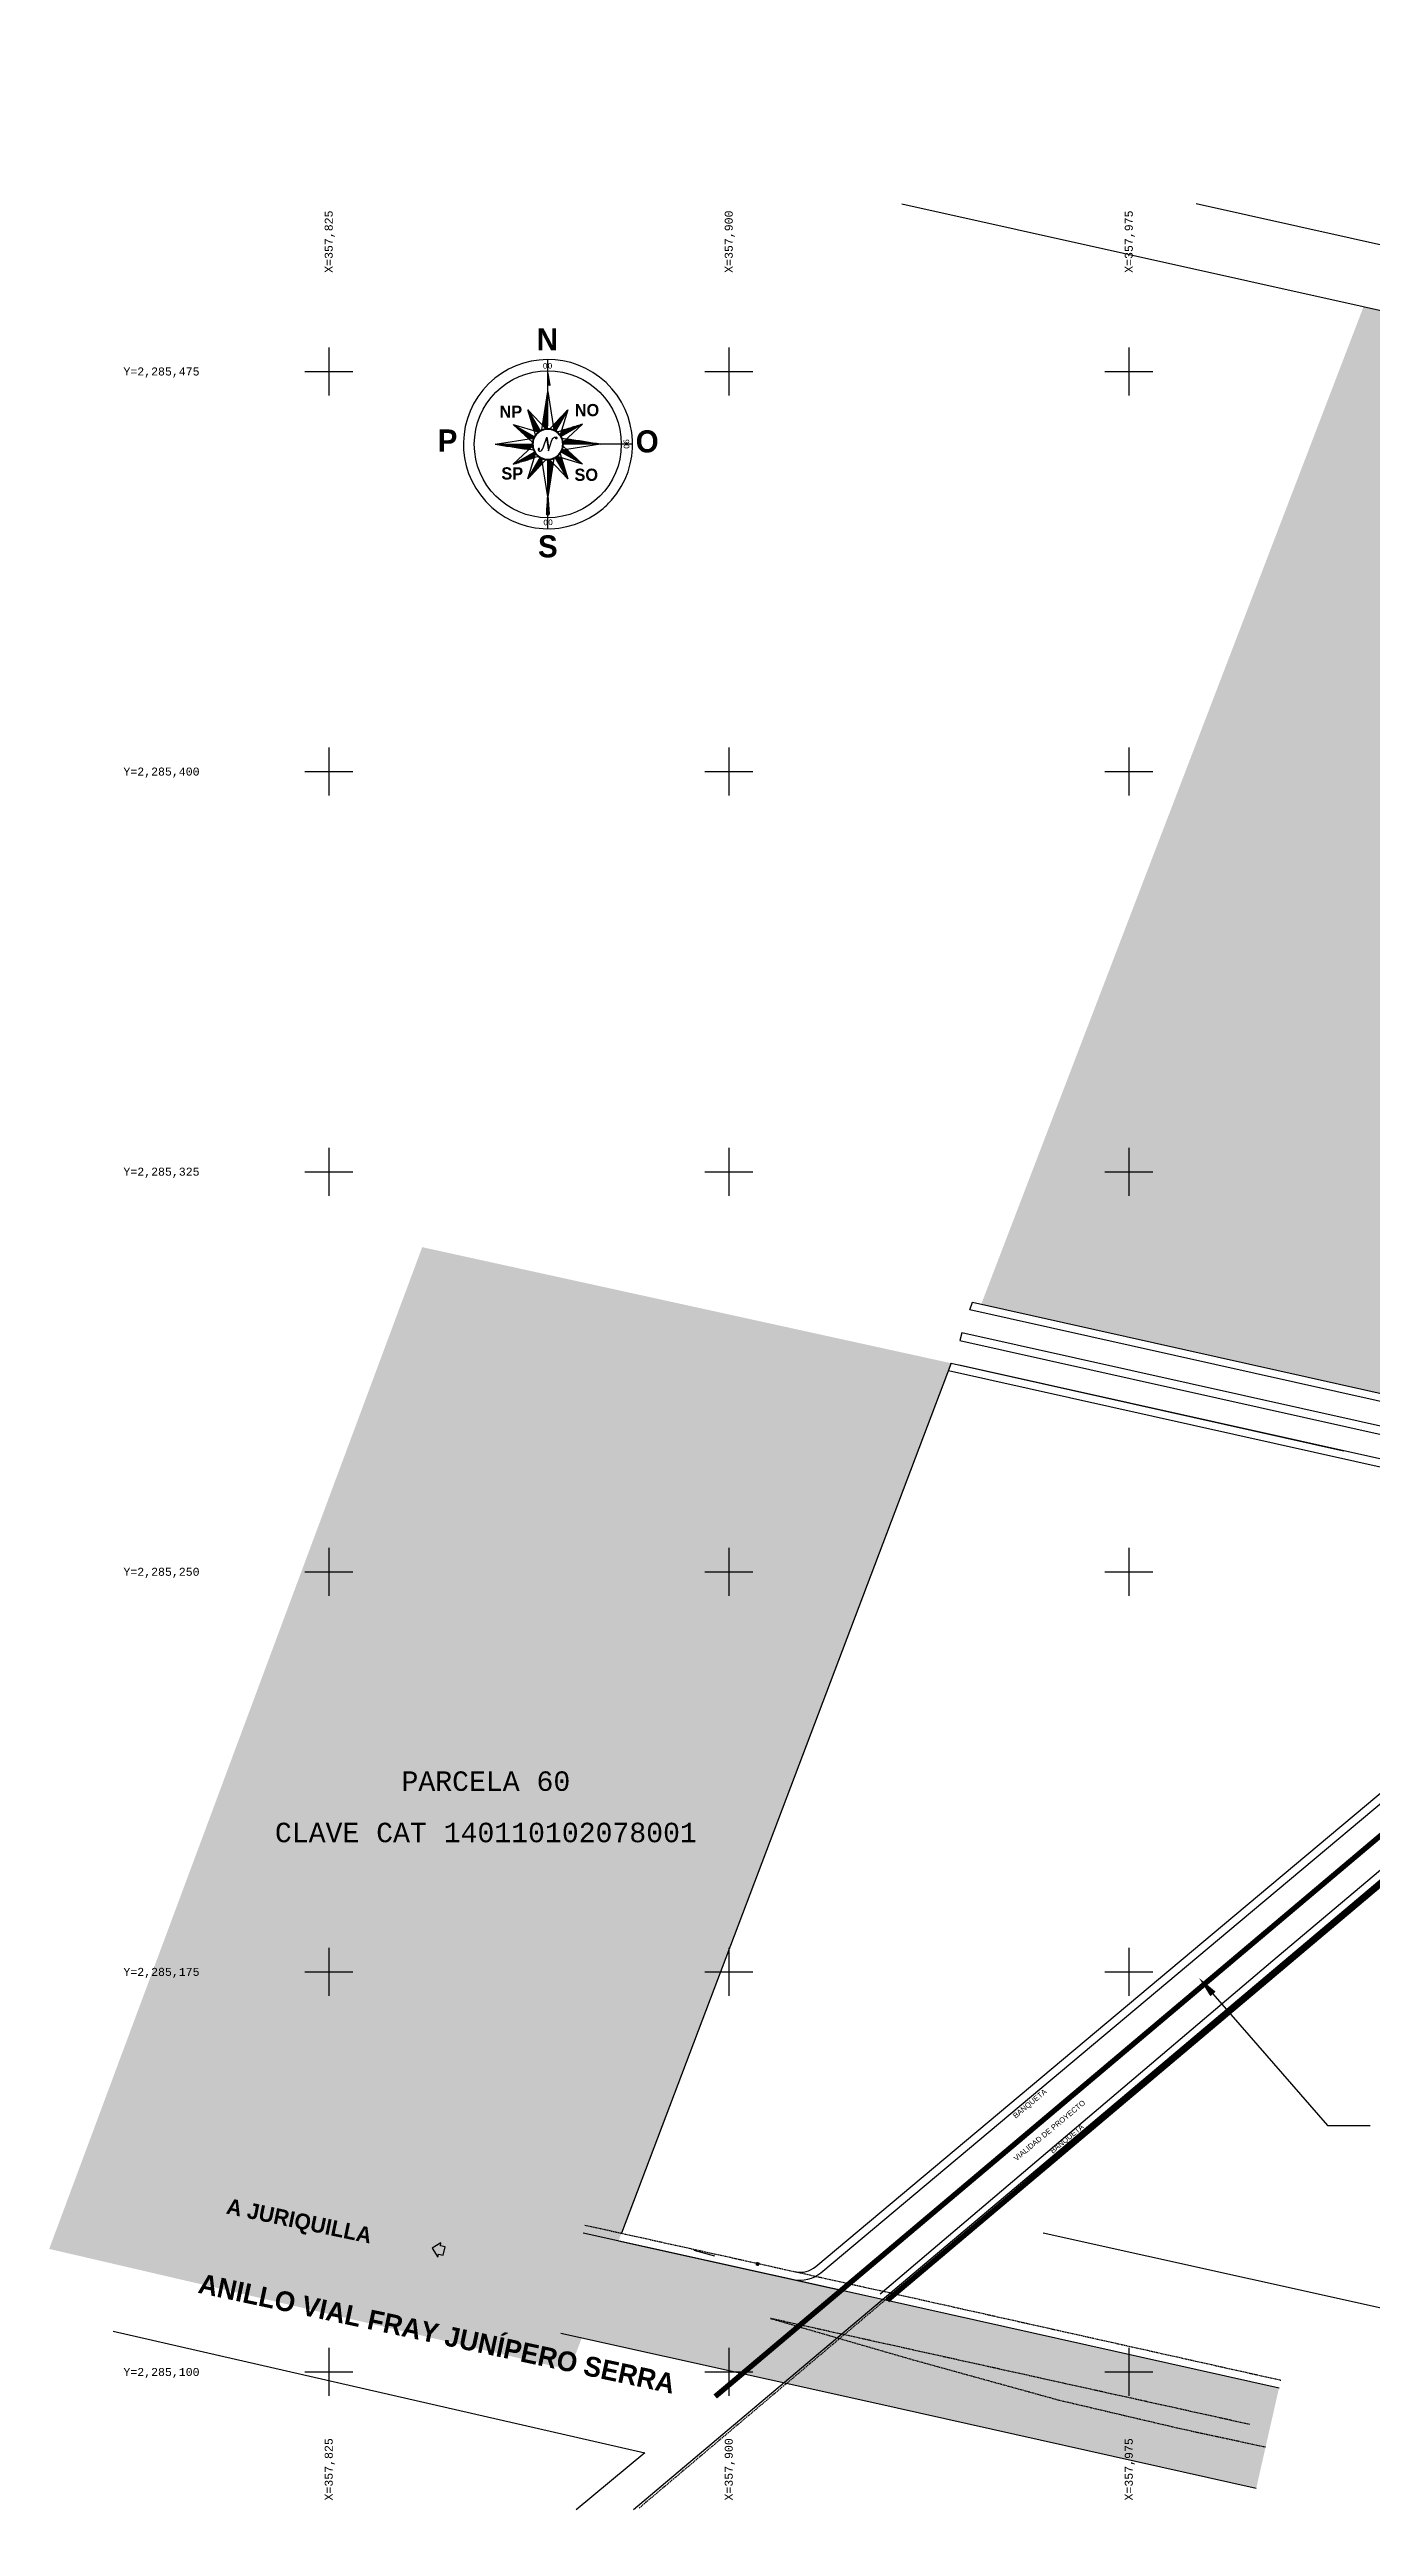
# Model space of a CAD drawing. Header units: millimetres. Extents: x 357773 to 358350, y 2285074 to 2285535.
# Drawn here: x 357772.6 to 358020.6, y 2285074.2 to 2285535.4 of the extents above; entities that cross this region are included whole.
import ezdxf
from ezdxf import colors
from ezdxf.entities.mleader import LeaderData, LeaderLine
from ezdxf.enums import TextEntityAlignment as Align
from ezdxf.math import Vec2, Vec3

# ---------------------------------------------------------------- set-up
doc = ezdxf.new("R2010")
doc.units = ezdxf.units.MM
for name, pattern in [('CENTRO1', [0.44, 0.2, -0.08, 0.08, -0.08]), ('DASHED2', [0.375, 0.25, -0.125]), ('OCULTA2', [0.3, 0.2, -0.1])]:
    doc.linetypes.add(name, pattern=pattern)
doc.layers.add('001 PROY ACCESO', color=7, linetype='Continuous', lineweight=0)
doc.layers.add('Proy_Guarnición', color=10, linetype='Continuous', lineweight=20)
for name, color, linetype in [('_C Textos', 7, 'Continuous'), ('_Ejido Menchaca', 4, 'Continuous'), ('_Traza', 7, 'Continuous'), ('_Traza Urbana', 5, 'Continuous'), ('ASFALTO', 8, 'Continuous'), ('CUNETA', 244, 'OCULTA2'), ('CVL_RAS_LIN', 8, 'Continuous'), ('CVL_RET_TX', 2, 'Continuous'), ('CVL_RETUTM', 8, 'Continuous'), ('Lev_REGISTRO COMUN', 34, 'Continuous'), ('NORTE', 253, 'Continuous'), ('SEÑALAMIENTO EN PLANO', 8, 'Continuous'), ('Texto Catastro', 7, 'Continuous'), ('ZONA PARCELADA', 7, 'Continuous')]:
    doc.layers.add(name, color=color, linetype=linetype)
doc.layers.add('Distancias', color=7, linetype='Continuous', plot=False)
doc.styles.add('MONOTXT4', font='monotxt4.shx')
doc.styles.add('ROMANC', font='verdana.ttf', dxfattribs={"height": 3})
doc.styles.add('ROMANTICBOLD', font='romb____.pfb', dxfattribs={"height": 10})
doc.styles.get("Standard").update_dxf_attribs({"font": 'arial.ttf'})
doc.styles.add('TXT50', font='arial.ttf', dxfattribs={"width": 0.8, "height": 0.125})

msp = doc.modelspace()

# ---------------------------------------------------------------- hatches: boundary and pattern name
h = msp.add_hatch(color=61)
h.dxf.hatch_style = 1
h.paths.add_polyline_path([(358019.02, 2285487.14), (357947.33, 2285300.14), (358047.08, 2285277.9), (358117.6, 2285465.16)])
h.paths.add_polyline_path([(357842.53, 2285310.85), (357772.6, 2285123.07), (357870.17, 2285100.39), (357941.73, 2285289.09)])
at = {"layer": '001 PROY ACCESO'}
h = msp.add_hatch(color=250, dxfattribs=at)
h.dxf.hatch_style = 1
h.paths.add_polyline_path([(358003.17, 2285097.02), (357931.06, 2285113.15), (357872.73, 2285126.07), (357868.51, 2285107.28), (357926.83, 2285094.36), (357998.91, 2285078.24)])
at = {"layer": 'Lev_REGISTRO COMUN'}
h = msp.add_hatch(dxfattribs=at)
h.set_pattern_fill('ANGLE', color=256, scale=0.01, angle=140.1993, style=0)
h.set_pattern_definition([(140.1992689, (380277.39605, 2293806.685445), (-0.04471234726, -0.0536640336), [0.0508, -0.01905]), (230.1992689, (380277.39605, 2293806.685445), (0.0536640336, -0.04471234726), [0.0508, -0.01905])])
h.paths.add_polyline_path([(357905.18, 2285120.02), (357905.29, 2285120.51), (357905.62, 2285120.43), (357905.5, 2285119.94)])
h.paths.add_polyline_path([(357905.49, 2285120.35), (357905.43, 2285120.1), (357905.3, 2285120.13), (357905.36, 2285120.38)], flags=24)

# ---------------------------------------------------------------- linework, layer by layer
for p, q in [((357872.73, 2285126.07), (357911, 2285117.59)), ((357879.35, 2285124.6), (357920.76, 2285115.43))]:
    msp.add_line(p, q)
at = {"layer": '_Ejido Menchaca', "linetype": 'DASHED2'}
msp.add_lwpolyline([(358284.35, 2285502.09), (358222.35, 2285371.67), (358150.06, 2285300.02), (357883.2, 2285074.49)], dxfattribs=at)
at = {"layer": '_Traza'}
msp.add_line((357941.73, 2285289.09), (357879.89, 2285126.01), dxfattribs=at)
at = {"layer": '_Traza Urbana', "const_width": 1}
msp.add_lwpolyline([(358349.54, 2285534.91), (358298.19, 2285531.2), (358223.5, 2285371.8), (358151.24, 2285300.18), (357929.73, 2285113.44)], dxfattribs=at)
at = {"layer": '_Traza Urbana', "color": 3, "linetype": 'CENTRO1', "const_width": 1}
msp.add_lwpolyline([(358251.31, 2285447.65), (358217.69, 2285375.89), (358146.51, 2285305.35), (357897.47, 2285095.4)], dxfattribs=at)
at = {"layer": 'ASFALTO'}
for points in [[(358235.61, 2285438.86), (358212.51, 2285389.56, -0.088138), (358202.13, 2285374.83), (358138.89, 2285312.15), (358088.91, 2285270.06, -0.233959), (358082.45, 2285268.48), (357945.2, 2285299.08), (357945.69, 2285300.51)], [(357945.69, 2285300.51), (358082.78, 2285269.94, 0.233959), (358087.95, 2285271.21), (358137.87, 2285313.26), (358201.07, 2285375.9, 0.088138), (358211.15, 2285390.19), (358234.11, 2285439.19)], [(357928.41, 2285114.66), (358002, 2285177.16), (358075.27, 2285238.78, 0.054183), (358083.15, 2285246.99), (358091.82, 2285258.68, -0.037379), (358099.41, 2285267.13), (358144.12, 2285304.83, 0.040888), (358146.92, 2285307.47), (358210.4, 2285370.39, 0.091137), (358219.96, 2285384.24), (358244.61, 2285436.85)], [(357929.38, 2285113.52), (358002.97, 2285176.02), (358076.24, 2285237.63, 0.054242), (358084.35, 2285246.08), (358093.02, 2285257.78, -0.037172), (358100.41, 2285266.01), (358145.08, 2285303.67, 0.040257), (358148.01, 2285306.43), (358211.46, 2285369.33, 0.09109), (358221.32, 2285383.61), (358246.11, 2285436.51)], [(357912.12, 2285117.34, 0.233568), (357917.27, 2285118.6), (357995.87, 2285184.48), (358073.76, 2285249.77, 0.621613), (358071.21, 2285260.23), (357943.22, 2285288.76)], [(357912.45, 2285118.81, 0.233568), (357916.31, 2285119.75), (357994.91, 2285185.63), (358072.8, 2285250.92, 0.621613), (358070.89, 2285258.76), (357941.23, 2285287.67), (357941.73, 2285289.09), (358015.28, 2285272.7)]]:
    msp.add_lwpolyline(points, format="xyb", dxfattribs=at)
msp.add_lwpolyline([(358082.8, 2285261.63, 0.542913), (358081.92, 2285263.99), (357943.72, 2285294.8), (357943.33, 2285293.35), (358072.19, 2285264.62, -0.162748), (358077.9, 2285261.18, 0.48224), (358082.59, 2285261.34)], format="xyb", close=True, dxfattribs=at)
for points in [[(357872.73, 2285126.07), (357931.06, 2285113.15), (358003.17, 2285097.02)], [(357958.95, 2285126.07), (358017.29, 2285113.15), (358089.39, 2285097.02)], [(357868.51, 2285107.28), (357926.83, 2285094.36), (357998.91, 2285078.24)]]:
    msp.add_lwpolyline(points, dxfattribs=at)
at = {"layer": 'ASFALTO', "color": 40, "linetype": 'OCULTA2'}
msp.add_lwpolyline([(357997.69, 2285090.16), (357962.98, 2285097.84), (357907.81, 2285110.04), (357934.54, 2285102.29), (357961.9, 2285094.74), (357984.73, 2285089.38), (358000.61, 2285085.96)], dxfattribs=at)
at = {"layer": 'CUNETA'}
msp.add_lwpolyline([(357873.05, 2285127.53), (357931.39, 2285114.6), (358003.49, 2285098.48)], dxfattribs=at)
at = {"layer": 'CVL_RAS_LIN', "color": 8, "linetype": 'Continuous'}
msp.add_line((357897.38, 2285121.73, 2000), (357893.51, 2285122.75, 2000), dxfattribs=at)
at = {"layer": 'CVL_RETUTM', "color": 8, "linetype": 'Continuous'}
for p, q in [((357825, 2285479.5), (357825, 2285470.5)), ((357900, 2285479.5), (357900, 2285470.5)), ((357975, 2285479.5), (357975, 2285470.5)), ((357820.5, 2285475), (357829.5, 2285475)), ((357895.5, 2285475), (357904.5, 2285475)), ((357970.5, 2285475), (357979.5, 2285475)), ((357825, 2285404.5), (357825, 2285395.5)), ((357900, 2285404.5), (357900, 2285395.5)), ((357975, 2285404.5), (357975, 2285395.5)), ((357820.5, 2285400), (357829.5, 2285400)), ((357895.5, 2285400), (357904.5, 2285400)), ((357970.5, 2285400), (357979.5, 2285400)), ((357825, 2285329.5), (357825, 2285320.5)), ((357900, 2285329.5), (357900, 2285320.5)), ((357975, 2285329.5), (357975, 2285320.5)), ((357820.5, 2285325), (357829.5, 2285325)), ((357895.5, 2285325), (357904.5, 2285325)), ((357970.5, 2285325), (357979.5, 2285325)), ((357825, 2285254.5), (357825, 2285245.5)), ((357900, 2285254.5), (357900, 2285245.5)), ((357975, 2285254.5), (357975, 2285245.5)), ((357820.5, 2285250), (357829.5, 2285250)), ((357895.5, 2285250), (357904.5, 2285250)), ((357970.5, 2285250), (357979.5, 2285250)), ((357825, 2285179.5), (357825, 2285170.5)), ((357900, 2285179.5), (357900, 2285170.5)), ((357975, 2285179.5), (357975, 2285170.5)), ((357820.5, 2285175), (357829.5, 2285175)), ((357895.5, 2285175), (357904.5, 2285175)), ((357970.5, 2285175), (357979.5, 2285175)), ((357825, 2285104.5), (357825, 2285095.5)), ((357900, 2285104.5), (357900, 2285095.5)), ((357975, 2285104.5), (357975, 2285095.5)), ((357820.5, 2285100), (357829.5, 2285100)), ((357895.5, 2285100), (357904.5, 2285100)), ((357970.5, 2285100), (357979.5, 2285100))]:
    msp.add_line(p, q, dxfattribs=at)
at = {"layer": 'Lev_REGISTRO COMUN', "elevation": 3105.73}
msp.add_lwpolyline([(357905.5, 2285119.94), (357905.18, 2285120.02), (357905.29, 2285120.51), (357905.62, 2285120.43)], close=True, dxfattribs=at)
at = {"layer": 'NORTE', "color": 0, "linetype": 'Continuous'}
for p, q in [((357866.08, 2285464.83), (357866.08, 2285477.23)), ((357864.96, 2285464.05), (357866.08, 2285471.22)), ((357866.03, 2285464.28), (357866.03, 2285470.87)), ((357866.08, 2285471.22), (357866.07, 2285474.93)), ((357866.08, 2285474.69), (357866.44, 2285472.4)), ((357866.09, 2285472.35), (357866.08, 2285474.69)), ((357866.08, 2285471.22), (357867.19, 2285464.06)), ((357866.11, 2285472.43), (357866.11, 2285474.52)), ((357866.14, 2285472.46), (357866.13, 2285474.35)), ((357866.17, 2285472.48), (357866.16, 2285474.17)), ((357866.19, 2285472.49), (357866.19, 2285474)), ((357866.22, 2285472.5), (357866.21, 2285473.83)), ((357866.24, 2285472.51), (357866.24, 2285473.66)), ((357866.27, 2285472.51), (357866.27, 2285473.49)), ((357866.3, 2285472.51), (357866.29, 2285473.32)), ((357866.32, 2285472.5), (357866.32, 2285473.15)), ((357866.35, 2285472.49), (357866.35, 2285472.98)), ((357866.37, 2285472.48), (357866.37, 2285472.81)), ((357866.4, 2285472.45), (357866.4, 2285472.64)), ((357866.43, 2285472.42), (357866.43, 2285472.47)), ((357862.33, 2285467.83), (357864.62, 2285463.88)), ((357862.33, 2285467.83), (357865.69, 2285464.25)), ((357863.76, 2285463.13), (357862.33, 2285467.83)), ((357862.4, 2285467.59), (357864.57, 2285463.85)), ((357862.47, 2285467.36), (357864.52, 2285463.83)), ((357862.54, 2285467.13), (357864.47, 2285463.8)), ((357862.61, 2285466.89), (357864.42, 2285463.77)), ((357862.68, 2285466.66), (357864.37, 2285463.74)), ((357862.75, 2285466.42), (357864.33, 2285463.71)), ((357865.3, 2285464.67), (357865.3, 2285466.23)), ((357865.36, 2285464.61), (357865.36, 2285466.59)), ((357865.41, 2285464.55), (357865.41, 2285466.94)), ((357865.47, 2285464.49), (357865.47, 2285467.3)), ((357865.52, 2285464.43), (357865.52, 2285467.66)), ((357865.58, 2285464.37), (357865.58, 2285468.01)), ((357865.64, 2285464.31), (357865.64, 2285468.37)), ((357865.69, 2285464.28), (357865.69, 2285468.73)), ((357865.75, 2285464.28), (357865.75, 2285469.08)), ((357865.8, 2285464.28), (357865.8, 2285469.44)), ((357865.86, 2285464.28), (357865.86, 2285469.8)), ((357865.91, 2285464.28), (357865.91, 2285470.15)), ((357865.97, 2285464.28), (357865.97, 2285470.51)), ((357866.46, 2285464.25), (357869.82, 2285467.84)), ((357868.32, 2285466.23), (357867.16, 2285464.24)), ((357868.48, 2285466.41), (357867.18, 2285464.15)), ((357868.65, 2285466.59), (357867.2, 2285464.08)), ((357868.82, 2285466.77), (357867.25, 2285464.05)), ((357868.99, 2285466.94), (357867.3, 2285464.02)), ((357869.15, 2285467.12), (357867.35, 2285464)), ((357869.32, 2285467.3), (357867.4, 2285463.97)), ((357869.49, 2285467.48), (357867.44, 2285463.94)), ((357869.65, 2285467.66), (357867.49, 2285463.91)), ((357869.82, 2285467.84), (357867.54, 2285463.89)), ((357869.82, 2285467.84), (357868.4, 2285463.13)), ((357856.21, 2285461.36), (357863.38, 2285462.47)), ((357859.59, 2285465.08), (357863.55, 2285462.81)), ((357859.59, 2285465.08), (357864.3, 2285463.67)), ((357863.19, 2285461.73), (357859.59, 2285465.08)), ((357859.77, 2285464.92), (357863.52, 2285462.76)), ((357859.95, 2285464.75), (357863.49, 2285462.71)), ((357860.13, 2285464.58), (357863.47, 2285462.67)), ((357860.31, 2285464.42), (357863.44, 2285462.62)), ((357860.49, 2285464.25), (357863.41, 2285462.57)), ((357860.67, 2285464.08), (357863.38, 2285462.52)), ((357860.84, 2285463.92), (357863.36, 2285462.47)), ((357861.02, 2285463.75), (357863.28, 2285462.45)), ((357861.2, 2285463.58), (357863.19, 2285462.44)), ((357861.38, 2285463.42), (357863.11, 2285462.42)), ((357861.56, 2285463.25), (357863.02, 2285462.41)), ((357861.74, 2285463.08), (357862.93, 2285462.4)), ((357861.92, 2285462.92), (357862.84, 2285462.38)), ((357862.1, 2285462.75), (357862.75, 2285462.37)), ((357862.27, 2285462.58), (357862.67, 2285462.36)), ((357862.45, 2285462.42), (357862.58, 2285462.34)), ((357862.83, 2285466.19), (357864.28, 2285463.69)), ((357862.9, 2285465.96), (357864.21, 2285463.7)), ((357862.97, 2285465.72), (357864.13, 2285463.72)), ((357863.04, 2285465.49), (357864.05, 2285463.74)), ((357863.11, 2285465.26), (357863.98, 2285463.77)), ((357863.18, 2285465.02), (357863.9, 2285463.79)), ((357863.25, 2285464.79), (357863.82, 2285463.81)), ((357863.33, 2285464.55), (357863.74, 2285463.84)), ((357863.4, 2285464.32), (357863.66, 2285463.86)), ((357863.47, 2285464.09), (357863.59, 2285463.88)), ((357865.14, 2285464.84), (357865.14, 2285465.16)), ((357865.19, 2285464.78), (357865.19, 2285465.52)), ((357865.25, 2285464.72), (357865.25, 2285465.87)), ((357865.29, 2285460.87), (357865.9, 2285462.69)), ((357865.9, 2285462.69), (357865.88, 2285462.37)), ((357865.88, 2285462.37), (357865.9, 2285462.07)), ((357865.89, 2285462.5), (357865.94, 2285462.54)), ((357865.89, 2285462.31), (357865.97, 2285462.4)), ((357865.9, 2285462.69), (357866.05, 2285462.09)), ((357865.9, 2285462.69), (357865.9, 2285462.69)), ((357865.9, 2285462.14), (357866.01, 2285462.25)), ((357865.9, 2285462.07), (357866.19, 2285460.16)), ((357865.92, 2285461.97), (357866.05, 2285462.1)), ((357865.94, 2285461.81), (357866.07, 2285461.94)), ((357865.97, 2285461.65), (357866.09, 2285461.78)), ((357865.99, 2285461.49), (357866.11, 2285461.62)), ((357866.05, 2285462.09), (357866.23, 2285460.79)), ((357866.08, 2285464.28), (357866.08, 2285464.28)), ((357866.08, 2285464.28), (357866.08, 2285464.28)), ((357866.08, 2285464.15), (357866.08, 2285464.15)), ((357866.08, 2285464.15), (357866.08, 2285464.15)), ((357866.08, 2285464.15), (357866.08, 2285464.15)), ((357866.56, 2285461.3), (357866.78, 2285461.96)), ((357866.78, 2285461.96), (357866.91, 2285462.22)), ((357866.91, 2285462.22), (357867.04, 2285462.42)), ((357867.04, 2285462.42), (357867.17, 2285462.57)), ((357867.15, 2285464.98), (357867.07, 2285464.85)), ((357867.31, 2285465.16), (357867.08, 2285464.76)), ((357867.48, 2285465.34), (357867.1, 2285464.67)), ((357867.65, 2285465.52), (357867.11, 2285464.59)), ((357867.82, 2285465.7), (357867.12, 2285464.5)), ((357867.98, 2285465.87), (357867.14, 2285464.41)), ((357868.15, 2285466.05), (357867.15, 2285464.32)), ((357867.17, 2285462.57), (357867.32, 2285462.67)), ((357867.32, 2285462.67), (357867.43, 2285462.71)), ((357867.43, 2285462.71), (357867.58, 2285462.72)), ((357867.56, 2285462.44), (357867.57, 2285462.51)), ((357867.6, 2285462.38), (357867.56, 2285462.44)), ((357867.57, 2285462.51), (357867.61, 2285462.56)), ((357867.58, 2285462.72), (357867.68, 2285462.7)), ((357867.68, 2285462.38), (357867.6, 2285462.38)), ((357867.61, 2285462.56), (357867.69, 2285462.56)), ((357867.68, 2285462.7), (357867.74, 2285462.64)), ((357867.75, 2285462.42), (357867.68, 2285462.38)), ((357867.74, 2285462.64), (357867.77, 2285462.57)), ((357867.78, 2285462.49), (357867.75, 2285462.42)), ((357867.77, 2285462.57), (357867.78, 2285462.49)), ((357867.86, 2285463.67), (357872.56, 2285465.1)), ((357868.42, 2285463.2), (357868.4, 2285463.13)), ((357870.92, 2285464.6), (357868.41, 2285463.15)), ((357870.69, 2285464.53), (357868.42, 2285463.22)), ((357871.16, 2285464.67), (357868.44, 2285463.11)), ((357870.45, 2285464.46), (357868.45, 2285463.3)), ((357871.39, 2285464.74), (357868.47, 2285463.06)), ((357870.22, 2285464.39), (357868.47, 2285463.38)), ((357869.99, 2285464.32), (357868.49, 2285463.46)), ((357871.62, 2285464.81), (357868.5, 2285463.01)), ((357869.75, 2285464.25), (357868.52, 2285463.53)), ((357871.86, 2285464.89), (357868.53, 2285462.96)), ((357869.52, 2285464.18), (357868.54, 2285463.61)), ((357872.09, 2285464.96), (357868.55, 2285462.91)), ((357869.28, 2285464.11), (357868.57, 2285463.69)), ((357872.33, 2285465.03), (357868.58, 2285462.87)), ((357869.05, 2285464.03), (357868.59, 2285463.77)), ((357872.56, 2285465.1), (357868.61, 2285462.82)), ((357868.82, 2285463.96), (357868.61, 2285463.85)), ((357868.78, 2285462.47), (357875.95, 2285461.36)), ((357872.56, 2285465.1), (357868.98, 2285461.74)), ((357873.45, 2285461.75), (357869, 2285461.75)), ((357873.81, 2285461.69), (357869, 2285461.69)), ((357874.16, 2285461.64), (357869, 2285461.64)), ((357873.09, 2285461.8), (357869.04, 2285461.8)), ((357872.74, 2285461.86), (357869.1, 2285461.86)), ((357872.38, 2285461.91), (357869.16, 2285461.91)), ((357872.02, 2285461.97), (357869.22, 2285461.97)), ((357871.67, 2285462.02), (357869.28, 2285462.02)), ((357871.31, 2285462.08), (357869.34, 2285462.08)), ((357870.95, 2285462.14), (357869.4, 2285462.14)), ((357870.6, 2285462.19), (357869.46, 2285462.19)), ((357870.24, 2285462.25), (357869.52, 2285462.25)), ((357869.88, 2285462.3), (357869.58, 2285462.3)), ((357863.38, 2285460.24), (357856.21, 2285461.36)), ((357856.21, 2285461.36), (357863.16, 2285461.36)), ((357856.57, 2285461.3), (357863.16, 2285461.3)), ((357856.93, 2285461.25), (357863.16, 2285461.25)), ((357857.28, 2285461.19), (357863.16, 2285461.19)), ((357857.64, 2285461.13), (357863.16, 2285461.13)), ((357858, 2285461.08), (357863.16, 2285461.08)), ((357858.35, 2285461.02), (357863.16, 2285461.02)), ((357858.71, 2285460.97), (357863.16, 2285460.97)), ((357859.07, 2285460.91), (357863.12, 2285460.91)), ((357859.42, 2285460.86), (357863.06, 2285460.86)), ((357859.6, 2285457.62), (357863.19, 2285460.98)), ((357859.6, 2285457.62), (357863.55, 2285459.9)), ((357864.3, 2285459.04), (357859.6, 2285457.62)), ((357859.78, 2285460.8), (357863, 2285460.8)), ((357859.84, 2285457.69), (357863.58, 2285459.85)), ((357860.07, 2285457.76), (357863.61, 2285459.8)), ((357860.14, 2285460.75), (357862.94, 2285460.75)), ((357860.3, 2285457.83), (357863.64, 2285459.75)), ((357860.49, 2285460.69), (357862.88, 2285460.69)), ((357860.54, 2285457.9), (357863.66, 2285459.71)), ((357860.77, 2285457.97), (357863.69, 2285459.66)), ((357860.85, 2285460.63), (357862.82, 2285460.63)), ((357861.01, 2285458.04), (357863.72, 2285459.61)), ((357861.21, 2285460.58), (357862.76, 2285460.58)), ((357861.24, 2285458.11), (357863.75, 2285459.56)), ((357861.47, 2285458.18), (357863.74, 2285459.49)), ((357861.56, 2285460.52), (357862.7, 2285460.52)), ((357861.71, 2285458.25), (357863.71, 2285459.41)), ((357861.92, 2285460.47), (357862.64, 2285460.47)), ((357861.94, 2285458.33), (357863.69, 2285459.34)), ((357862.18, 2285458.4), (357863.67, 2285459.26)), ((357862.28, 2285460.41), (357862.58, 2285460.41)), ((357862.34, 2285454.88), (357863.76, 2285459.58)), ((357862.34, 2285454.88), (357864.62, 2285458.83)), ((357865.7, 2285458.46), (357862.34, 2285454.88)), ((357862.41, 2285458.47), (357863.64, 2285459.18)), ((357862.51, 2285455.06), (357864.67, 2285458.8)), ((357862.64, 2285458.54), (357863.62, 2285459.1)), ((357862.67, 2285455.24), (357864.72, 2285458.77)), ((357862.84, 2285455.41), (357864.77, 2285458.75)), ((357862.88, 2285458.61), (357863.6, 2285459.02)), ((357863.01, 2285455.59), (357864.81, 2285458.72)), ((357863.11, 2285458.68), (357863.57, 2285458.95)), ((357863.16, 2285461.36), (357863.16, 2285461.36)), ((357863.16, 2285461.36), (357863.16, 2285461.36)), ((357863.16, 2285461.36), (357863.16, 2285461.36)), ((357863.18, 2285455.77), (357864.86, 2285458.69)), ((357863.29, 2285461.36), (357863.29, 2285461.36)), ((357863.29, 2285461.36), (357863.29, 2285461.36)), ((357863.34, 2285458.75), (357863.55, 2285458.87)), ((357863.34, 2285455.95), (357864.91, 2285458.66)), ((357863.51, 2285456.13), (357864.96, 2285458.63)), ((357863.68, 2285456.31), (357864.98, 2285458.57)), ((357863.84, 2285456.48), (357865, 2285458.48)), ((357864.01, 2285456.66), (357865.01, 2285458.39)), ((357864.18, 2285456.84), (357865.03, 2285458.31)), ((357864.33, 2285460.54), (357864.27, 2285460.44)), ((357864.27, 2285460.44), (357864.27, 2285460.3)), ((357864.27, 2285460.3), (357864.33, 2285460.18)), ((357864.42, 2285460.59), (357864.33, 2285460.54)), ((357864.33, 2285460.18), (357864.42, 2285460.1)), ((357864.35, 2285457.02), (357865.04, 2285458.22)), ((357864.52, 2285460.57), (357864.42, 2285460.59)), ((357864.42, 2285460.1), (357864.55, 2285460.07)), ((357864.44, 2285460.36), (357864.52, 2285460.39)), ((357864.51, 2285457.2), (357865.05, 2285458.13)), ((357864.55, 2285460.48), (357864.52, 2285460.57)), ((357864.52, 2285460.39), (357864.55, 2285460.48)), ((357864.55, 2285460.07), (357864.69, 2285460.08)), ((357864.68, 2285457.38), (357865.07, 2285458.04)), ((357864.69, 2285460.08), (357864.81, 2285460.13)), ((357864.81, 2285460.13), (357864.95, 2285460.23)), ((357864.85, 2285457.55), (357865.08, 2285457.96)), ((357864.95, 2285460.23), (357865.09, 2285460.43)), ((357864.98, 2285458.58), (357864.96, 2285458.66)), ((357866.08, 2285451.49), (357864.98, 2285458.58)), ((357865.01, 2285457.73), (357865.09, 2285457.87)), ((357865.09, 2285460.43), (357865.16, 2285460.59)), ((357865.16, 2285460.59), (357865.29, 2285460.87)), ((357866.01, 2285461.33), (357866.14, 2285461.46)), ((357866.04, 2285461.17), (357866.16, 2285461.29)), ((357866.06, 2285461.01), (357866.18, 2285461.13)), ((357867.2, 2285458.66), (357866.08, 2285451.49)), ((357866.08, 2285458.57), (357866.08, 2285458.57)), ((357866.08, 2285458.57), (357866.08, 2285458.57)), ((357866.08, 2285458.44), (357866.08, 2285458.44)), ((357866.08, 2285458.44), (357866.08, 2285458.44)), ((357866.08, 2285453.88), (357866.08, 2285458.44)), ((357866.08, 2285445.49), (357866.08, 2285457.88)), ((357866.09, 2285460.85), (357866.2, 2285460.97)), ((357866.11, 2285460.69), (357866.23, 2285460.81)), ((357866.13, 2285460.53), (357866.22, 2285460.62)), ((357866.14, 2285451.85), (357866.14, 2285458.44)), ((357866.16, 2285460.37), (357866.21, 2285460.43)), ((357866.18, 2285460.21), (357866.2, 2285460.23)), ((357866.19, 2285460.16), (357866.2, 2285460.1)), ((357866.19, 2285452.2), (357866.19, 2285458.44)), ((357866.23, 2285460.79), (357866.2, 2285460.1)), ((357866.2, 2285460.1), (357866.34, 2285460.58)), ((357866.2, 2285460.1), (357866.2, 2285460.1)), ((357866.25, 2285452.56), (357866.25, 2285458.44)), ((357866.3, 2285452.92), (357866.3, 2285458.44)), ((357866.34, 2285460.58), (357866.56, 2285461.3)), ((357866.36, 2285453.27), (357866.36, 2285458.44)), ((357866.41, 2285453.63), (357866.41, 2285458.44)), ((357869.82, 2285454.88), (357866.46, 2285458.46)), ((357866.47, 2285453.99), (357866.47, 2285458.44)), ((357866.53, 2285454.34), (357866.53, 2285458.39)), ((357866.58, 2285454.7), (357866.58, 2285458.34)), ((357866.64, 2285455.06), (357866.64, 2285458.28)), ((357866.69, 2285455.41), (357866.69, 2285458.22)), ((357866.75, 2285455.77), (357866.75, 2285458.16)), ((357866.8, 2285456.13), (357866.8, 2285458.1)), ((357866.86, 2285456.48), (357866.86, 2285458.04)), ((357866.91, 2285456.84), (357866.91, 2285457.98)), ((357866.97, 2285457.2), (357866.97, 2285457.92)), ((357867.03, 2285457.55), (357867.03, 2285457.86)), ((357869.82, 2285454.88), (357867.54, 2285458.83)), ((357869.75, 2285455.11), (357867.59, 2285458.86)), ((357869.68, 2285455.35), (357867.64, 2285458.88)), ((357869.61, 2285455.58), (357867.68, 2285458.91)), ((357869.54, 2285455.81), (357867.73, 2285458.94)), ((357869.47, 2285456.05), (357867.78, 2285458.97)), ((357869.4, 2285456.28), (357867.83, 2285459)), ((357872.56, 2285457.62), (357867.86, 2285459.04)), ((357869.33, 2285456.52), (357867.88, 2285459.02)), ((357869.25, 2285456.75), (357867.95, 2285459.01)), ((357869.18, 2285456.98), (357868.02, 2285458.99)), ((357869.11, 2285457.22), (357868.1, 2285458.97)), ((357869.04, 2285457.45), (357868.18, 2285458.94)), ((357868.97, 2285457.69), (357868.26, 2285458.92)), ((357868.9, 2285457.92), (357868.34, 2285458.9)), ((357868.4, 2285459.58), (357869.82, 2285454.88)), ((357868.83, 2285458.15), (357868.41, 2285458.87)), ((357868.76, 2285458.39), (357868.49, 2285458.85)), ((357868.69, 2285458.62), (357868.57, 2285458.83)), ((357872.56, 2285457.62), (357868.61, 2285459.9)), ((357872.38, 2285457.78), (357868.64, 2285459.95)), ((357872.2, 2285457.95), (357868.66, 2285459.99)), ((357872.02, 2285458.12), (357868.69, 2285460.04)), ((357871.85, 2285458.29), (357868.72, 2285460.09)), ((357871.67, 2285458.45), (357868.75, 2285460.14)), ((357868.83, 2285460.25), (357868.78, 2285460.24)), ((357871.49, 2285458.62), (357868.78, 2285460.19)), ((357871.31, 2285458.79), (357868.8, 2285460.23)), ((357875.95, 2285461.36), (357868.83, 2285460.25)), ((357868.87, 2285461.36), (357868.87, 2285461.36)), ((357868.87, 2285461.36), (357868.87, 2285461.36)), ((357871.13, 2285458.95), (357868.87, 2285460.26)), ((357870.95, 2285459.12), (357868.96, 2285460.27)), ((357868.98, 2285460.98), (357872.56, 2285457.62)), ((357874.52, 2285461.58), (357869, 2285461.58)), ((357874.88, 2285461.52), (357869, 2285461.52)), ((357875.23, 2285461.47), (357869, 2285461.47)), ((357875.59, 2285461.41), (357869, 2285461.41)), ((357875.95, 2285461.36), (357869, 2285461.36)), ((357869, 2285461.36), (357869, 2285461.36)), ((357869, 2285461.36), (357869, 2285461.36)), ((357870.78, 2285459.29), (357869.05, 2285460.29)), ((357870.6, 2285459.46), (357869.14, 2285460.3)), ((357870.42, 2285459.62), (357869.22, 2285460.31)), ((357870.24, 2285459.79), (357869.31, 2285460.33)), ((357870.06, 2285459.96), (357869.4, 2285460.34)), ((357869.88, 2285460.12), (357869.49, 2285460.35)), ((357869.71, 2285460.29), (357869.57, 2285460.37)), ((357881.95, 2285461.36), (357875.95, 2285461.36)), ((357866.08, 2285451.76), (357865.85, 2285448.3)), ((357865.85, 2285448.3), (357865.85, 2285448.3)), ((357865.87, 2285448.2), (357865.87, 2285448.69)), ((357865.9, 2285448.16), (357865.9, 2285449.07)), ((357865.92, 2285448.13), (357865.92, 2285449.46)), ((357865.95, 2285448.11), (357865.95, 2285449.84)), ((357865.98, 2285448.09), (357865.98, 2285450.22)), ((357866, 2285448.08), (357866, 2285450.61)), ((357866.03, 2285448.08), (357866.03, 2285450.99)), ((357866.05, 2285448.07), (357866.05, 2285451.38)), ((357866.08, 2285451.76), (357866.32, 2285448.3)), ((357866.08, 2285448.07), (357866.08, 2285451.76)), ((357866.08, 2285448.07), (357866.08, 2285448.07)), ((357866.08, 2285448.07), (357866.08, 2285448.07)), ((357866.08, 2285448.07), (357866.08, 2285448.07)), ((357866.08, 2285448.07), (357866.08, 2285448.07)), ((357866.08, 2285448.07), (357866.08, 2285448.07)), ((357866.08, 2285448.07), (357866.08, 2285448.07)), ((357866.08, 2285448.07), (357866.08, 2285448.07)), ((357866.08, 2285448.07), (357866.08, 2285448.07)), ((357866.08, 2285448.07), (357866.08, 2285448.07)), ((357866.08, 2285448.07), (357866.08, 2285448.07)), ((357866.08, 2285448.07), (357866.08, 2285448.07)), ((357866.08, 2285448.07), (357866.08, 2285448.07)), ((357866.08, 2285448.07), (357866.08, 2285448.07)), ((357866.08, 2285448.07), (357866.08, 2285448.07)), ((357866.11, 2285448.07), (357866.11, 2285451.38)), ((357866.13, 2285448.08), (357866.13, 2285450.99)), ((357866.16, 2285448.08), (357866.16, 2285450.61)), ((357866.18, 2285448.09), (357866.18, 2285450.22)), ((357866.21, 2285448.11), (357866.21, 2285449.84)), ((357866.24, 2285448.13), (357866.24, 2285449.46)), ((357866.26, 2285448.16), (357866.26, 2285449.07)), ((357866.29, 2285448.2), (357866.29, 2285448.69)), ((357866.32, 2285448.3), (357866.32, 2285448.3))]:
    msp.add_line(p, q, dxfattribs=at)
at = {"layer": 'NORTE', "color": 0}
msp.add_line((357865.71, 2285468.83), (357866.08, 2285471.22), dxfattribs=at)
msp.add_lwpolyline([(357878.02, 2285450.9, 28.530754), (357876.44, 2285449.34, 0.03505)], format="xyb", close=True, dxfattribs=at)
at = {"layer": 'NORTE', "color": 0, "linetype": 'Continuous'}
for points in [[(357866.09, 2285472.35), (357866.09, 2285472.35, -0.766123), (357866.44, 2285472.4), (357866.44, 2285472.4)], [(357866.08, 2285448.07), (357866.08, 2285448.07, -0.414214), (357865.85, 2285448.3), (357865.85, 2285448.3)], [(357866.32, 2285448.3), (357866.32, 2285448.3, -0.414214), (357866.08, 2285448.07), (357866.08, 2285448.07)]]:
    msp.add_lwpolyline(points, format="xyb", dxfattribs=at)
at = {"layer": 'NORTE', "color": 0}
msp.add_circle((357866.08, 2285461.36), 13.78, dxfattribs=at)
at = {"layer": 'NORTE', "color": 0, "linetype": 'Continuous'}
for radius, start, end in [(2.92, 89.9999, 180), (2.79, 89.9999, 180), (2.92, 359.9999, 90), (2.79, 359.9999, 90), (2.92, 179.9999, 270), (2.79, 179.9999, 270), (2.79, 269.9999, 0), (2.92, 269.9999, 0)]:
    msp.add_arc((357866.08, 2285461.36), radius, start, end, dxfattribs=at)
at = {"layer": 'Proy_Guarnición'}
msp.add_lwpolyline([(357945.87, 2285135.08), (357945.87, 2285135.08)], close=True, dxfattribs=at)
at = {"layer": 'SEÑALAMIENTO EN PLANO', "color": 0, "elevation": 1566.08}
msp.add_lwpolyline([(357846.46, 2285121.91), (357846.85, 2285123.45), (357845.94, 2285123.62), (357846.05, 2285124.23), (357844.41, 2285123.24), (357845.46, 2285121.52), (357845.59, 2285122.1)], close=True, dxfattribs=at)
at = {"layer": 'ZONA PARCELADA', "color": 141}
msp.add_polyline3d([(358285.49, 2285506.43, 0), (358222.35, 2285371.67, 2000), (358150.06, 2285300.02, 2000), (357882.15, 2285074.17, 2000)], dxfattribs=at)
at = {"layer": 'ZONA PARCELADA', "color": 0}
for points in [[(357932.48, 2285506.43, 2000), (358018.97, 2285487.16, 2000), (358117.6, 2285465.16, 2000), (358246.11, 2285436.51, 2000), (358217.37, 2285375.19, 2000), (358146, 2285304.45, 2000), (358146, 2285304.45, 2000)], [(357784.6, 2285107.68, 2000), (357884.24, 2285084.82, 2000), (357871.42, 2285074.17, 2000)]]:
    msp.add_polyline3d(points, dxfattribs=at)
at = {"layer": 'ZONA PARCELADA', "color": 51}
msp.add_polyline3d([(358285.49, 2285506.43, 2000), (358257.32, 2285446.31, 2000), (357987.66, 2285506.43, 2000)], dxfattribs=at)

# ---------------------------------------------------------------- texts
at = {"layer": '_C Textos', "color": 7, "ltscale": 20, "style": 'TXT50'}
for s, p in [('BANQUETA', (357956.51, 2285150.21, -1861.07)), ('VIALIDAD DE PROYECTO', (357960.13, 2285145.27, -1861.07)), ('BANQUETA', (357963.47, 2285143.63, -1861.07))]:
    msp.add_text(s, height=1, rotation=39.6996, dxfattribs=at).set_placement(p, align=Align.MIDDLE)
at = {"layer": 'CVL_RET_TX', "color": 0, "style": 'MONOTXT4'}
for s, p in [('X=357,825', (357825, 2285505.18)), ('X=357,900', (357900, 2285505.18)), ('X=357,975', (357975, 2285505.18)), ('X=357,825', (357825, 2285087.59)), ('X=357,900', (357900, 2285087.59)), ('X=357,975', (357975, 2285087.59))]:
    msp.add_text(s, height=1.5, rotation=90, dxfattribs=at).set_placement(p, align=Align.MIDDLE_RIGHT)
for s, p in [('Y=2,285,475', (357800.79, 2285475)), ('Y=2,285,400', (357800.79, 2285400)), ('Y=2,285,325', (357800.79, 2285325)), ('Y=2,285,250', (357800.79, 2285250)), ('Y=2,285,175', (357800.79, 2285175)), ('Y=2,285,100', (357800.79, 2285100))]:
    msp.add_text(s, height=1.5, dxfattribs=at).set_placement(p, align=Align.MIDDLE_RIGHT)
at = {"layer": 'Distancias', "color": 0, "style": 'MONOTXT4'}
for s, height, p in [('PARCELA 60', 3.656, (357854.47, 2285210.76, -2079)), ('CLAVE CAT 140110102078001', 3.6556, (357854.47, 2285201.13, -2079))]:
    msp.add_text(s, height=height, dxfattribs=at).set_placement(p, align=Align.MIDDLE)
at = {"layer": 'Lev_REGISTRO COMUN', "style": 'MONOTXT4'}
msp.add_text('REG', height=0.0838, rotation=76.9394, dxfattribs=at).set_placement((357905.31, 2285120.13, 3943.78), align=Align.TOP_LEFT)
at = {"layer": 'NORTE', "color": 0}
for s, height, rotation, style, p in [('N', 4.14, 360, 'ROMANTICBOLD', (357863.98, 2285478.97)), ('00', 1.044, 2.0168, 'ROMANC', (357865.14, 2285475.51)), ('NP', 2.286, 360, 'ROMANTICBOLD', (357857.02, 2285466.32)), ('NO', 2.286, 360, 'ROMANTICBOLD', (357871.13, 2285466.62)), ('P', 4.14, 360, 'ROMANTICBOLD', (357845.43, 2285459.99)), ('90', 1.044, 272.0168, 'ROMANC', (357880.27, 2285462.3)), ('O', 4.14, 360, 'ROMANTICBOLD', (357882.56, 2285459.83)), ('SP', 2.286, 360, 'ROMANTICBOLD', (357857.37, 2285454.75)), ('SO', 2.286, 360, 'ROMANTICBOLD', (357871.08, 2285454.5)), ('S', 4.14, 360, 'ROMANTICBOLD', (357864.24, 2285440.15)), ('00', 1.044, 182.0168, 'ROMANC', (357867.02, 2285447.27))]:
    msp.add_text(s, height=height, rotation=rotation, dxfattribs=dict(at, style=style)).set_placement(p)
at = {"layer": 'Texto Catastro', "ltscale": 3, "attachment_point": 1, "style": 'ROMANC'}
for s, insert, char_height, width, rotation in [('{\\fKalinga|b1|i0|c0|p34;\\W9.203;   \\W1;A JURIQUILLA}', (357776.58, 2285138.79, 1566.08), 2.9548, 131.7618, 348.2301), ('{\\fKalinga|b1|i0|c0|p34;\\W9.57979;   \\W1;ANILLO VIAL FRAY JUNÍPERO SERRA }', (357762.54, 2285126.7, -2061.2), 3.6935, 213.1291, 347.9814)]:
    msp.add_mtext(s, dxfattribs=dict(at, insert=insert, char_height=char_height, width=width, rotation=rotation))

# ---------------------------------------------------------------- leaders
ml = msp.add_multileader_mtext('Standard')
ml.set_content('SUPERFICIE AFECTADA\\P1,103.172m²', color=256)
ml.set_leader_properties()
ml.build(insert=Vec2(0, 0))
ctx = ml.context
ctx.base_point, ctx.plane_origin = Vec3(358020.28, 2285146.18), Vec3(357988.16, 2285173.88)
notes = []
notes.append((ctx, [(0, (1, 1, 0), (358012.28, 2285146.18), (1, 0), 8, [(0, [(357988.16, 2285173.88)], 0, [])])]))
ctx.mtext.insert, ctx.mtext.flow_direction = Vec3(358022.28, 2285148.57), 5
for ctx, leaders in notes:
    for number, flags, end, landing, length, lines in leaders:
        leader = LeaderData()
        leader.index, (leader.has_last_leader_line, leader.has_dogleg_vector, leader.attachment_direction) = number, flags
        leader.last_leader_point, leader.dogleg_vector, leader.dogleg_length = Vec3(end), Vec3(landing), length
        for number, points, colour, breaks in lines:
            line = LeaderLine()
            line.index, line.vertices, line.color, line.breaks = number, Vec3.list(points), colors.encode_raw_color(colour), breaks
            leader.lines.append(line)
        ctx.leaders.append(leader)

doc.saveas('drawing.dxf')
